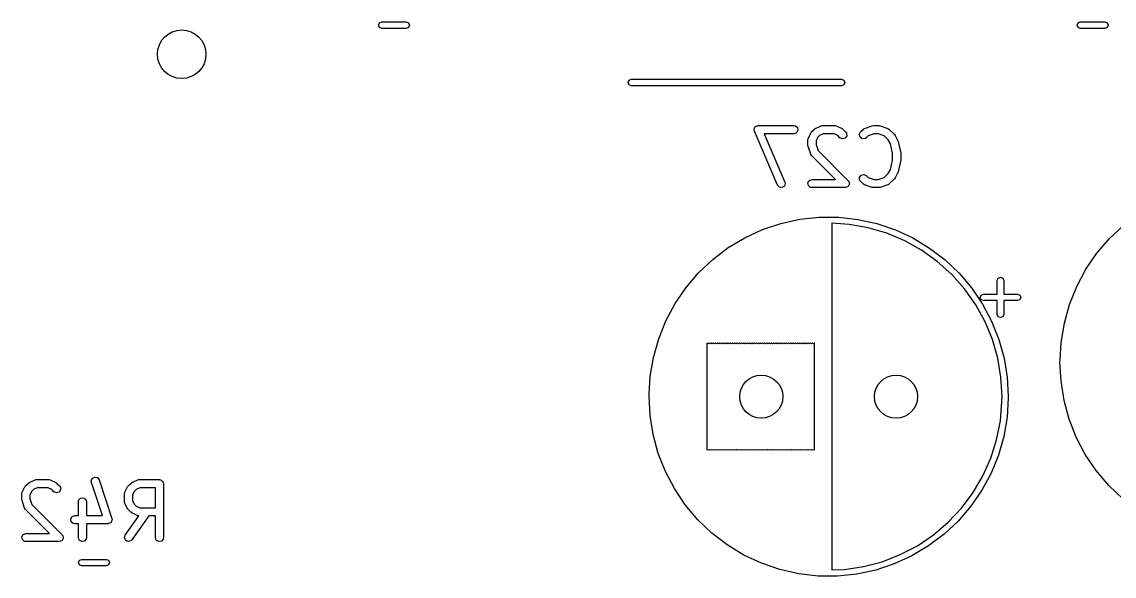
# Model space of a CAD drawing. Extents: x 83 to 134, y -229 to -46.
# Drawn here: x 90.38 to 110.64, y -214.15 to -203.88 of the extents above; entities that cross this region are included whole.
import ezdxf

# ---------------------------------------------------------------- set-up
doc = ezdxf.new("R2010")
doc.units = 0
doc.layers.add('BLACK', color=7, linetype='CONTINUOUS')

msp = doc.modelspace()

# ---------------------------------------------------------------- linework, layer by layer
at = {"layer": 'BLACK', "linetype": 'CONTINUOUS'}
for p, q in [((96.9949, -203.935), (97.0125, -203.893)), ((97.0125, -203.977), (96.9949, -203.935)), ((97.0125, -203.893), (97.0549, -203.875)), ((97.0549, -203.875), (97.5091, -203.875)), ((97.5091, -203.875), (97.5515, -203.893)), ((97.5515, -203.893), (97.5691, -203.935)), ((97.5691, -203.935), (97.5515, -203.977)), ((109.949, -203.935), (109.967, -203.893)), ((109.967, -203.977), (109.949, -203.935)), ((109.967, -203.893), (110.009, -203.875)), ((110.009, -203.875), (110.463, -203.875)), ((110.463, -203.875), (110.505, -203.893)), ((110.505, -203.893), (110.523, -203.935)), ((110.523, -203.935), (110.505, -203.977)), ((97.0549, -203.995), (97.0125, -203.977)), ((97.5091, -203.995), (97.0549, -203.995)), ((97.5515, -203.977), (97.5091, -203.995)), ((110.009, -203.995), (109.967, -203.977)), ((110.463, -203.995), (110.009, -203.995)), ((110.505, -203.977), (110.463, -203.995)), ((101.622, -204.998), (101.64, -204.956)), ((101.64, -204.956), (101.682, -204.938)), ((101.682, -204.938), (105.582, -204.938)), ((105.582, -204.938), (105.624, -204.956)), ((105.624, -204.956), (105.642, -204.998)), ((101.64, -205.04), (101.622, -204.998)), ((101.682, -205.058), (101.64, -205.04)), ((105.582, -205.058), (101.682, -205.058)), ((105.624, -205.04), (105.582, -205.058)), ((105.642, -204.998), (105.624, -205.04)), ((104.001, -205.809), (104.016, -205.799)), ((104.016, -205.799), (104.025, -205.8)), ((104.025, -205.8), (104.033, -205.797)), ((104.033, -205.797), (104.7, -205.797)), ((104.7, -205.797), (104.725, -205.802)), ((105.19, -205.805), (105.215, -205.798)), ((105.215, -205.798), (105.219, -205.799)), ((105.219, -205.799), (105.223, -205.797)), ((105.223, -205.797), (105.461, -205.797)), ((105.461, -205.797), (105.487, -205.802)), ((106.152, -205.801), (106.174, -205.798)), ((106.174, -205.798), (106.176, -205.797)), ((106.176, -205.797), (106.271, -205.797)), ((106.271, -205.797), (106.293, -205.801)), ((103.958, -205.877), (103.961, -205.868)), ((103.964, -205.902), (103.958, -205.877)), ((103.959, -205.859), (103.968, -205.844)), ((103.961, -205.868), (103.959, -205.859)), ((104.392, -206.902), (103.964, -205.902)), ((103.968, -205.844), (103.973, -205.827)), ((103.973, -205.827), (103.98, -205.823)), ((103.98, -205.823), (103.985, -205.815)), ((103.985, -205.815), (104.001, -205.809)), ((104.7, -205.947), (104.147, -205.947)), ((104.147, -205.947), (104.53, -206.843)), ((104.748, -205.93), (104.7, -205.947)), ((104.725, -205.802), (104.764, -205.835)), ((104.773, -205.885), (104.748, -205.93)), ((104.764, -205.835), (104.773, -205.885)), ((104.966, -206.029), (105.013, -205.934)), ((105.013, -205.934), (105.027, -205.916)), ((105.027, -205.915), (105.075, -205.867)), ((105.027, -205.916), (105.027, -205.915)), ((105.075, -205.867), (105.093, -205.854)), ((105.093, -205.854), (105.095, -205.853)), ((105.095, -205.853), (105.19, -205.805)), ((105.173, -205.982), (105.142, -206.012)), ((105.241, -205.947), (105.173, -205.982)), ((105.444, -205.947), (105.241, -205.947)), ((105.512, -205.982), (105.444, -205.947)), ((105.487, -205.802), (105.491, -205.805)), ((105.491, -205.805), (105.495, -205.805)), ((105.495, -205.805), (105.59, -205.853)), ((105.551, -206.021), (105.512, -205.982)), ((105.59, -205.853), (105.608, -205.866)), ((105.608, -205.866), (105.61, -205.867)), ((105.61, -205.867), (105.657, -205.915)), ((105.677, -205.987), (105.647, -206.029)), ((105.657, -205.915), (105.672, -205.936)), ((105.672, -205.936), (105.677, -205.987)), ((105.911, -205.961), (105.932, -205.915)), ((105.924, -206.011), (105.911, -205.961)), ((105.932, -205.915), (105.98, -205.867)), ((105.98, -205.867), (106.001, -205.852)), ((106.001, -205.852), (106.006, -205.852)), ((106.006, -205.852), (106.009, -205.849)), ((106.009, -205.849), (106.152, -205.801)), ((106.073, -205.986), (106.038, -206.021)), ((106.188, -205.947), (106.073, -205.986)), ((106.259, -205.947), (106.188, -205.947)), ((106.373, -205.986), (106.259, -205.947)), ((106.293, -205.801), (106.295, -205.801)), ((106.295, -205.801), (106.438, -205.849)), ((106.447, -206.06), (106.373, -205.986)), ((106.438, -205.849), (106.46, -205.861)), ((106.46, -205.861), (106.463, -205.865)), ((106.463, -205.865), (106.467, -205.867)), ((106.467, -205.867), (106.562, -205.962)), ((106.562, -205.962), (106.575, -205.981)), ((106.575, -205.981), (106.576, -205.982)), ((106.576, -205.982), (106.624, -206.077)), ((104.958, -206.063), (104.962, -206.037)), ((104.958, -206.158), (104.958, -206.063)), ((104.958, -206.16), (104.958, -206.158)), ((104.962, -206.182), (104.958, -206.16)), ((104.962, -206.037), (104.965, -206.034)), ((105.009, -206.325), (104.962, -206.182)), ((104.965, -206.034), (104.966, -206.029)), ((105.142, -206.012), (105.108, -206.081)), ((105.108, -206.081), (105.108, -206.146)), ((105.108, -206.146), (105.146, -206.26)), ((105.598, -206.042), (105.551, -206.021)), ((105.647, -206.029), (105.598, -206.042)), ((105.966, -206.04), (105.924, -206.011)), ((106.017, -206.036), (105.966, -206.04)), ((106.038, -206.021), (106.017, -206.036)), ((106.486, -206.137), (106.447, -206.06)), ((106.529, -206.31), (106.486, -206.137)), ((106.624, -206.077), (106.627, -206.089)), ((106.627, -206.089), (106.629, -206.092)), ((106.629, -206.092), (106.677, -206.283)), ((105.012, -206.328), (105.009, -206.325)), ((105.013, -206.333), (105.012, -206.328)), ((105.027, -206.354), (105.013, -206.333)), ((105.471, -206.797), (105.027, -206.354)), ((105.146, -206.26), (105.705, -206.819)), ((106.529, -206.435), (106.529, -206.31)), ((106.677, -206.283), (106.678, -206.298)), ((106.678, -206.298), (106.679, -206.301)), ((106.679, -206.301), (106.679, -206.444)), ((106.447, -206.685), (106.486, -206.608)), ((106.486, -206.608), (106.529, -206.435)), ((106.677, -206.462), (106.629, -206.652)), ((106.679, -206.444), (106.677, -206.459)), ((106.677, -206.459), (106.677, -206.462)), ((104.985, -206.815), (105.033, -206.797)), ((105.033, -206.797), (105.471, -206.797)), ((105.913, -206.758), (105.942, -206.716)), ((105.917, -206.809), (105.913, -206.758)), ((105.932, -206.83), (105.917, -206.809)), ((105.942, -206.716), (105.992, -206.702)), ((105.992, -206.702), (106.038, -206.724)), ((106.038, -206.724), (106.073, -206.759)), ((106.073, -206.759), (106.188, -206.797)), ((106.188, -206.797), (106.259, -206.797)), ((106.259, -206.797), (106.373, -206.759)), ((106.373, -206.759), (106.447, -206.685)), ((106.562, -206.783), (106.467, -206.878)), ((106.563, -206.781), (106.562, -206.783)), ((106.576, -206.763), (106.563, -206.781)), ((106.624, -206.668), (106.576, -206.763)), ((106.629, -206.652), (106.624, -206.664)), ((106.624, -206.664), (106.624, -206.668)), ((104.428, -206.939), (104.392, -206.902)), ((104.479, -206.945), (104.428, -206.939)), ((104.521, -206.917), (104.479, -206.945)), ((104.536, -206.868), (104.521, -206.917)), ((104.53, -206.843), (104.536, -206.868)), ((104.959, -206.859), (104.985, -206.815)), ((104.968, -206.91), (104.959, -206.859)), ((105.007, -206.943), (104.968, -206.91)), ((105.033, -206.947), (105.007, -206.943)), ((105.652, -206.947), (105.033, -206.947)), ((105.673, -206.94), (105.652, -206.947)), ((105.695, -206.934), (105.673, -206.94)), ((105.697, -206.931), (105.695, -206.934)), ((105.7, -206.93), (105.697, -206.931)), ((105.711, -206.91), (105.7, -206.93)), ((105.705, -206.819), (105.714, -206.833)), ((105.724, -206.892), (105.711, -206.91)), ((105.714, -206.833), (105.717, -206.835)), ((105.717, -206.835), (105.717, -206.837)), ((105.717, -206.837), (105.72, -206.841)), ((105.72, -206.841), (105.722, -206.863)), ((105.722, -206.863), (105.726, -206.885)), ((105.726, -206.885), (105.724, -206.888)), ((105.724, -206.888), (105.724, -206.892)), ((105.98, -206.878), (105.932, -206.83)), ((105.984, -206.88), (105.98, -206.878)), ((105.986, -206.884), (105.984, -206.88)), ((106.009, -206.896), (105.986, -206.884)), ((106.152, -206.944), (106.009, -206.896)), ((106.154, -206.943), (106.152, -206.944)), ((106.176, -206.947), (106.154, -206.943)), ((106.271, -206.947), (106.176, -206.947)), ((106.272, -206.947), (106.271, -206.947)), ((106.295, -206.944), (106.272, -206.947)), ((106.438, -206.896), (106.295, -206.944)), ((106.441, -206.893), (106.438, -206.896)), ((106.446, -206.893), (106.441, -206.893)), ((106.467, -206.878), (106.446, -206.893)), ((104.117, -207.724), (104.458, -207.61)), ((104.458, -207.61), (104.81, -207.533)), ((104.81, -207.533), (105.168, -207.495)), ((105.168, -207.495), (105.528, -207.495)), ((105.723, -207.628), (105.402, -207.607)), ((105.402, -207.607), (105.402, -214.03)), ((105.528, -207.495), (105.886, -207.535)), ((105.886, -207.535), (106.238, -207.613)), ((106.238, -207.613), (106.579, -207.728)), ((103.789, -207.874), (104.117, -207.724)), ((106.077, -207.69), (105.723, -207.628)), ((106.421, -207.791), (106.077, -207.69)), ((106.752, -207.93), (106.421, -207.791)), ((106.579, -207.728), (106.906, -207.88)), ((110.551, -207.889), (110.813, -207.642)), ((103.48, -208.059), (103.789, -207.874)), ((107.065, -208.105), (106.752, -207.93)), ((106.906, -207.88), (107.214, -208.066)), ((110.317, -208.162), (110.551, -207.889)), ((103.193, -208.277), (103.48, -208.059)), ((107.357, -208.314), (107.065, -208.105)), ((107.214, -208.066), (107.501, -208.284)), ((110.114, -208.46), (110.317, -208.162)), ((102.931, -208.524), (103.193, -208.277)), ((107.624, -208.555), (107.357, -208.314)), ((107.501, -208.284), (107.762, -208.532)), ((102.697, -208.797), (102.931, -208.524)), ((107.862, -208.823), (107.624, -208.555)), ((107.762, -208.532), (107.995, -208.807)), ((108.468, -208.666), (108.485, -208.624)), ((108.485, -208.624), (108.528, -208.606)), ((108.528, -208.606), (108.57, -208.624)), ((108.57, -208.624), (108.588, -208.666)), ((109.944, -208.778), (110.114, -208.46)), ((102.494, -209.095), (102.697, -208.797)), ((108.069, -209.116), (107.862, -208.823)), ((107.995, -208.807), (108.197, -209.105)), ((108.468, -208.921), (108.468, -208.666)), ((108.588, -208.666), (108.588, -208.921)), ((109.81, -209.112), (109.944, -208.778)), ((108.153, -208.981), (108.17, -208.939)), ((108.17, -209.023), (108.153, -208.981)), ((108.17, -208.939), (108.213, -208.921)), ((108.213, -209.041), (108.17, -209.023)), ((108.213, -208.921), (108.468, -208.921)), ((108.588, -208.921), (108.843, -208.921)), ((108.843, -208.921), (108.885, -208.939)), ((108.885, -209.023), (108.843, -209.041)), ((108.885, -208.939), (108.903, -208.981)), ((108.903, -208.981), (108.885, -209.023)), ((102.324, -209.413), (102.494, -209.095)), ((108.242, -209.431), (108.069, -209.116)), ((108.197, -209.105), (108.365, -209.423)), ((108.468, -209.041), (108.213, -209.041)), ((108.468, -209.296), (108.468, -209.041)), ((108.843, -209.041), (108.588, -209.041)), ((108.588, -209.041), (108.588, -209.296)), ((109.713, -209.459), (109.81, -209.112)), ((102.19, -209.747), (102.324, -209.413)), ((108.379, -209.763), (108.242, -209.431)), ((108.365, -209.423), (108.498, -209.758)), ((108.485, -209.338), (108.468, -209.296)), ((108.528, -209.356), (108.485, -209.338)), ((108.57, -209.338), (108.528, -209.356)), ((108.588, -209.296), (108.57, -209.338)), ((109.653, -209.814), (109.713, -209.459)), ((102.093, -210.094), (102.19, -209.747)), ((103.101, -209.84), (103.081, -209.832)), ((103.081, -209.832), (103.081, -211.808)), ((103.121, -209.832), (103.101, -209.84)), ((103.141, -209.84), (103.121, -209.832)), ((103.161, -209.832), (103.141, -209.84)), ((103.181, -209.84), (103.161, -209.832)), ((103.201, -209.832), (103.181, -209.84)), ((103.221, -209.84), (103.201, -209.832)), ((103.241, -209.832), (103.221, -209.84)), ((103.261, -209.84), (103.241, -209.832)), ((103.281, -209.832), (103.261, -209.84)), ((103.301, -209.84), (103.281, -209.832)), ((103.321, -209.832), (103.301, -209.84)), ((103.341, -209.84), (103.321, -209.832)), ((103.361, -209.832), (103.341, -209.84)), ((103.381, -209.84), (103.361, -209.832)), ((103.401, -209.832), (103.381, -209.84)), ((103.421, -209.84), (103.401, -209.832)), ((103.441, -209.832), (103.421, -209.84)), ((103.461, -209.84), (103.441, -209.832)), ((103.481, -209.832), (103.461, -209.84)), ((103.501, -209.84), (103.481, -209.832)), ((103.521, -209.832), (103.501, -209.84)), ((103.541, -209.84), (103.521, -209.832)), ((103.561, -209.832), (103.541, -209.84)), ((103.581, -209.84), (103.561, -209.832)), ((103.601, -209.832), (103.581, -209.84)), ((103.621, -209.84), (103.601, -209.832)), ((103.641, -209.832), (103.621, -209.84)), ((103.661, -209.84), (103.641, -209.832)), ((103.681, -209.832), (103.661, -209.84)), ((103.701, -209.84), (103.681, -209.832)), ((103.721, -209.832), (103.701, -209.84)), ((103.741, -209.84), (103.721, -209.832)), ((103.761, -209.832), (103.741, -209.84)), ((103.781, -209.84), (103.761, -209.832)), ((103.801, -209.832), (103.781, -209.84)), ((103.821, -209.84), (103.801, -209.832)), ((103.841, -209.832), (103.821, -209.84)), ((103.861, -209.84), (103.841, -209.832)), ((103.881, -209.832), (103.861, -209.84)), ((103.901, -209.84), (103.881, -209.832)), ((103.921, -209.832), (103.901, -209.84)), ((103.941, -209.84), (103.921, -209.832)), ((103.961, -209.832), (103.941, -209.84)), ((103.981, -209.84), (103.961, -209.832)), ((104.001, -209.832), (103.981, -209.84)), ((104.021, -209.84), (104.001, -209.832)), ((104.041, -209.832), (104.021, -209.84)), ((104.061, -209.84), (104.041, -209.832)), ((104.081, -209.832), (104.061, -209.84)), ((104.101, -209.84), (104.081, -209.832)), ((104.121, -209.832), (104.101, -209.84)), ((104.141, -209.84), (104.121, -209.832)), ((104.161, -209.832), (104.141, -209.84)), ((104.181, -209.84), (104.161, -209.832)), ((104.201, -209.832), (104.181, -209.84)), ((104.221, -209.84), (104.201, -209.832)), ((104.241, -209.832), (104.221, -209.84)), ((104.261, -209.84), (104.241, -209.832)), ((104.281, -209.832), (104.261, -209.84)), ((104.301, -209.84), (104.281, -209.832)), ((104.321, -209.832), (104.301, -209.84)), ((104.341, -209.84), (104.321, -209.832)), ((104.361, -209.832), (104.341, -209.84)), ((104.381, -209.84), (104.361, -209.832)), ((104.401, -209.832), (104.381, -209.84)), ((104.421, -209.84), (104.401, -209.832)), ((104.441, -209.832), (104.421, -209.84)), ((104.461, -209.84), (104.441, -209.832)), ((104.481, -209.832), (104.461, -209.84)), ((104.501, -209.84), (104.481, -209.832)), ((104.521, -209.832), (104.501, -209.84)), ((104.541, -209.84), (104.521, -209.832)), ((104.561, -209.832), (104.541, -209.84)), ((104.581, -209.84), (104.561, -209.832)), ((104.601, -209.832), (104.581, -209.84)), ((104.621, -209.84), (104.601, -209.832)), ((104.642, -209.832), (104.621, -209.84)), ((104.662, -209.84), (104.642, -209.832)), ((104.682, -209.832), (104.662, -209.84)), ((104.702, -209.84), (104.682, -209.832)), ((104.722, -209.832), (104.702, -209.84)), ((104.742, -209.84), (104.722, -209.832)), ((104.762, -209.832), (104.742, -209.84)), ((104.782, -209.84), (104.762, -209.832)), ((104.802, -209.832), (104.782, -209.84)), ((104.822, -209.84), (104.802, -209.832)), ((104.842, -209.832), (104.822, -209.84)), ((104.862, -209.84), (104.842, -209.832)), ((104.882, -209.832), (104.862, -209.84)), ((104.902, -209.84), (104.882, -209.832)), ((104.922, -209.832), (104.902, -209.84)), ((104.942, -209.84), (104.922, -209.832)), ((104.962, -209.832), (104.942, -209.84)), ((104.982, -209.84), (104.962, -209.832)), ((105.002, -209.832), (104.982, -209.84)), ((105.022, -209.84), (105.002, -209.832)), ((105.042, -209.832), (105.022, -209.84)), ((105.062, -209.84), (105.042, -209.832)), ((105.082, -209.832), (105.062, -209.84)), ((105.082, -211.808), (105.082, -209.832)), ((108.478, -210.108), (108.379, -209.763)), ((108.498, -209.758), (108.595, -210.105)), ((109.634, -210.14), (109.653, -209.814)), ((102.033, -210.449), (102.093, -210.094)), ((108.537, -210.462), (108.478, -210.108)), ((108.595, -210.105), (108.653, -210.46)), ((109.632, -210.173), (109.634, -210.14)), ((109.651, -210.533), (109.632, -210.173)), ((102.014, -210.775), (102.033, -210.449)), ((108.557, -210.82), (108.537, -210.462)), ((108.653, -210.46), (108.672, -210.82)), ((109.708, -210.889), (109.651, -210.533)), ((102.012, -210.808), (102.014, -210.775)), ((102.031, -211.168), (102.012, -210.808)), ((108.556, -210.91), (108.557, -210.82)), ((108.672, -210.843), (108.65, -211.203)), ((108.672, -210.82), (108.672, -210.843)), ((108.526, -211.267), (108.556, -210.91)), ((109.803, -211.236), (109.708, -210.889)), ((102.088, -211.524), (102.031, -211.168)), ((108.456, -211.62), (108.526, -211.267)), ((108.65, -211.203), (108.59, -211.558)), ((109.935, -211.571), (109.803, -211.236)), ((102.183, -211.871), (102.088, -211.524)), ((108.348, -211.962), (108.456, -211.62)), ((108.59, -211.558), (108.491, -211.904)), ((110.102, -211.89), (109.935, -211.571)), ((102.315, -212.206), (102.183, -211.871)), ((103.081, -211.808), (103.101, -211.8)), ((103.101, -211.8), (103.121, -211.808)), ((103.121, -211.808), (103.141, -211.8)), ((103.141, -211.8), (103.161, -211.808)), ((103.161, -211.808), (103.181, -211.8)), ((103.181, -211.8), (103.201, -211.808)), ((103.201, -211.808), (103.221, -211.8)), ((103.221, -211.8), (103.241, -211.808)), ((103.241, -211.808), (103.261, -211.8)), ((103.261, -211.8), (103.281, -211.808)), ((103.281, -211.808), (103.301, -211.8)), ((103.301, -211.8), (103.321, -211.808)), ((103.321, -211.808), (103.341, -211.8)), ((103.341, -211.8), (103.361, -211.808)), ((103.361, -211.808), (103.381, -211.8)), ((103.381, -211.8), (103.401, -211.808)), ((103.401, -211.808), (103.421, -211.8)), ((103.421, -211.8), (103.441, -211.808)), ((103.441, -211.808), (103.461, -211.8)), ((103.461, -211.8), (103.481, -211.808)), ((103.481, -211.808), (103.501, -211.8)), ((103.501, -211.8), (103.521, -211.808)), ((103.521, -211.808), (103.541, -211.8)), ((103.541, -211.8), (103.561, -211.808)), ((103.561, -211.808), (103.581, -211.8)), ((103.581, -211.8), (103.601, -211.808)), ((103.601, -211.808), (103.621, -211.8)), ((103.621, -211.8), (103.641, -211.808)), ((103.641, -211.808), (103.661, -211.8)), ((103.661, -211.8), (103.681, -211.808)), ((103.681, -211.808), (103.701, -211.8)), ((103.701, -211.8), (103.721, -211.808)), ((103.721, -211.808), (103.741, -211.8)), ((103.741, -211.8), (103.761, -211.808)), ((103.761, -211.808), (103.781, -211.8)), ((103.781, -211.8), (103.801, -211.808)), ((103.801, -211.808), (103.821, -211.8)), ((103.821, -211.8), (103.841, -211.808)), ((103.841, -211.808), (103.861, -211.8)), ((103.861, -211.8), (103.881, -211.808)), ((103.881, -211.808), (103.901, -211.8)), ((103.901, -211.8), (103.921, -211.808)), ((103.921, -211.808), (103.941, -211.8)), ((103.941, -211.8), (103.961, -211.808)), ((103.961, -211.808), (103.981, -211.8)), ((103.981, -211.8), (104.001, -211.808)), ((104.001, -211.808), (104.021, -211.8)), ((104.021, -211.8), (104.041, -211.808)), ((104.041, -211.808), (104.061, -211.8)), ((104.061, -211.8), (104.081, -211.808)), ((104.081, -211.808), (104.101, -211.8)), ((104.101, -211.8), (104.121, -211.808)), ((104.121, -211.808), (104.141, -211.8)), ((104.141, -211.8), (104.161, -211.808)), ((104.161, -211.808), (104.181, -211.8)), ((104.181, -211.8), (104.201, -211.808)), ((104.201, -211.808), (104.221, -211.8)), ((104.221, -211.8), (104.241, -211.808)), ((104.241, -211.808), (104.261, -211.8)), ((104.261, -211.8), (104.281, -211.808)), ((104.281, -211.808), (104.301, -211.8)), ((104.301, -211.8), (104.321, -211.808)), ((104.321, -211.808), (104.341, -211.8)), ((104.341, -211.8), (104.361, -211.808)), ((104.361, -211.808), (104.381, -211.8)), ((104.381, -211.8), (104.401, -211.808)), ((104.401, -211.808), (104.421, -211.8)), ((104.421, -211.8), (104.441, -211.808)), ((104.441, -211.808), (104.461, -211.8)), ((104.461, -211.8), (104.481, -211.808)), ((104.481, -211.808), (104.501, -211.8)), ((104.501, -211.8), (104.521, -211.808)), ((104.521, -211.808), (104.541, -211.8)), ((104.541, -211.8), (104.561, -211.808)), ((104.561, -211.808), (104.581, -211.8)), ((104.581, -211.8), (104.601, -211.808)), ((104.601, -211.808), (104.621, -211.8)), ((104.621, -211.8), (104.642, -211.808)), ((104.642, -211.808), (104.662, -211.8)), ((104.662, -211.8), (104.682, -211.808)), ((104.682, -211.808), (104.702, -211.8)), ((104.702, -211.8), (104.722, -211.808)), ((104.722, -211.808), (104.742, -211.8)), ((104.742, -211.8), (104.762, -211.808)), ((104.762, -211.808), (104.782, -211.8)), ((104.782, -211.8), (104.802, -211.808)), ((104.802, -211.808), (104.822, -211.8)), ((104.822, -211.8), (104.842, -211.808)), ((104.842, -211.808), (104.862, -211.8)), ((104.862, -211.8), (104.882, -211.808)), ((104.882, -211.808), (104.902, -211.8)), ((104.902, -211.8), (104.922, -211.808)), ((104.922, -211.808), (104.942, -211.8)), ((104.942, -211.8), (104.962, -211.808)), ((104.962, -211.808), (104.982, -211.8)), ((104.982, -211.8), (105.002, -211.808)), ((105.002, -211.808), (105.022, -211.8)), ((105.022, -211.8), (105.042, -211.808)), ((105.042, -211.808), (105.062, -211.8)), ((105.062, -211.8), (105.082, -211.808)), ((108.202, -212.29), (108.348, -211.962)), ((108.491, -211.904), (108.355, -212.238)), ((110.303, -212.189), (110.102, -211.89)), ((102.482, -212.525), (102.315, -212.206)), ((108.355, -212.238), (108.185, -212.555)), ((110.535, -212.465), (110.303, -212.189)), ((90.4361, -212.494), (90.4495, -212.476)), ((90.4495, -212.476), (90.4502, -212.475)), ((90.4502, -212.475), (90.4978, -212.427)), ((90.4978, -212.427), (90.5162, -212.414)), ((90.5162, -212.414), (90.5173, -212.413)), ((90.5173, -212.413), (90.6125, -212.365)), ((90.6125, -212.365), (90.6375, -212.358)), ((90.6375, -212.358), (90.6419, -212.359)), ((90.6419, -212.359), (90.6461, -212.357)), ((90.6461, -212.357), (90.8842, -212.357)), ((90.8842, -212.357), (90.9098, -212.362)), ((90.9098, -212.362), (90.9133, -212.365)), ((90.9133, -212.365), (90.9177, -212.365)), ((90.9177, -212.365), (91.0129, -212.413)), ((91.0129, -212.413), (91.031, -212.426)), ((91.031, -212.426), (91.0324, -212.427)), ((91.0324, -212.427), (91.0801, -212.475)), ((91.0801, -212.475), (91.095, -212.496)), ((91.6663, -212.383), (91.6852, -212.335)), ((91.6702, -212.408), (91.6663, -212.383)), ((91.8753, -213.024), (91.6702, -212.408)), ((91.6852, -212.335), (91.7303, -212.311)), ((91.7303, -212.311), (91.7806, -212.321)), ((91.7806, -212.321), (91.8125, -212.361)), ((91.8125, -212.361), (92.0506, -213.075)), ((92.3409, -212.494), (92.3543, -212.476)), ((92.3543, -212.476), (92.3549, -212.475)), ((92.3549, -212.475), (92.4026, -212.427)), ((92.4026, -212.427), (92.4209, -212.414)), ((92.4209, -212.414), (92.4221, -212.413)), ((92.4221, -212.413), (92.5173, -212.365)), ((92.5173, -212.365), (92.5423, -212.358)), ((92.5423, -212.358), (92.5466, -212.359)), ((92.5466, -212.359), (92.5508, -212.357)), ((92.5508, -212.357), (92.9318, -212.357)), ((92.9318, -212.357), (92.9415, -212.359)), ((92.9415, -212.359), (92.9448, -212.359)), ((92.9448, -212.359), (92.9477, -212.36)), ((92.9477, -212.36), (92.9574, -212.362)), ((92.9574, -212.362), (92.9724, -212.374)), ((92.9724, -212.374), (92.9892, -212.384)), ((92.9892, -212.384), (92.9916, -212.391)), ((92.9916, -212.391), (92.9967, -212.395)), ((92.9967, -212.395), (93.0001, -212.414)), ((93.0001, -212.414), (93.0068, -212.432)), ((93.0068, -212.432), (93.0068, -213.432)), ((108.02, -212.599), (108.202, -212.29)), ((110.795, -212.713), (110.535, -212.465)), ((90.3806, -212.623), (90.3851, -212.597)), ((90.3806, -212.718), (90.3806, -212.623)), ((90.3851, -212.597), (90.388, -212.594)), ((90.388, -212.594), (90.3885, -212.589)), ((90.3885, -212.589), (90.4361, -212.494)), ((90.5649, -212.572), (90.5306, -212.641)), ((90.5306, -212.641), (90.5306, -212.706)), ((90.5953, -212.542), (90.5649, -212.572)), ((90.6638, -212.507), (90.5953, -212.542)), ((90.8665, -212.507), (90.6638, -212.507)), ((90.935, -212.542), (90.8665, -212.507)), ((90.974, -212.581), (90.935, -212.542)), ((91.0205, -212.602), (90.974, -212.581)), ((91.07, -212.589), (91.0205, -212.602)), ((91.0995, -212.547), (91.07, -212.589)), ((91.095, -212.496), (91.0995, -212.547)), ((92.2854, -212.623), (92.2899, -212.597)), ((92.2854, -212.766), (92.2854, -212.623)), ((92.2899, -212.597), (92.2928, -212.594)), ((92.2928, -212.594), (92.2933, -212.589)), ((92.2933, -212.589), (92.3409, -212.494)), ((92.4696, -212.572), (92.4354, -212.641)), ((92.4354, -212.641), (92.4354, -212.748)), ((92.5, -212.542), (92.4696, -212.572)), ((92.5685, -212.507), (92.5, -212.542)), ((92.8568, -212.507), (92.5685, -212.507)), ((92.8568, -212.881), (92.8568, -212.507)), ((102.683, -212.824), (102.482, -212.525)), ((107.805, -212.887), (108.02, -212.599)), ((108.185, -212.555), (107.981, -212.852)), ((90.3812, -212.72), (90.3806, -212.718)), ((90.3844, -212.742), (90.3812, -212.72)), ((90.4321, -212.885), (90.3844, -212.742)), ((90.4348, -212.888), (90.4321, -212.885)), ((90.4352, -212.893), (90.4348, -212.888)), ((90.5306, -212.706), (90.5688, -212.82)), ((90.5688, -212.82), (91.1277, -213.379)), ((91.4282, -212.766), (91.4327, -212.74)), ((91.4282, -213.024), (91.4282, -212.766)), ((91.4327, -212.74), (91.4657, -212.701)), ((91.4657, -212.701), (91.5162, -212.692)), ((91.5162, -212.692), (91.5607, -212.718)), ((91.5607, -212.718), (91.5782, -212.766)), ((91.5782, -212.766), (91.5782, -213.024)), ((92.2869, -212.77), (92.2854, -212.766)), ((92.2858, -212.774), (92.2869, -212.77)), ((92.2933, -212.799), (92.2858, -212.774)), ((92.3409, -212.894), (92.2933, -212.799)), ((92.4354, -212.748), (92.4696, -212.817)), ((92.4696, -212.817), (92.5, -212.847)), ((92.5, -212.847), (92.5685, -212.881)), ((92.5685, -212.881), (92.8568, -212.881)), ((102.915, -213.1), (102.683, -212.824)), ((107.56, -213.148), (107.805, -212.887)), ((107.981, -212.852), (107.746, -213.125)), ((90.4502, -212.914), (90.4352, -212.893)), ((90.8936, -213.357), (90.4502, -212.914)), ((91.2865, -213.086), (91.3121, -213.042)), ((91.2954, -213.137), (91.2865, -213.086)), ((91.3121, -213.042), (91.3604, -213.024)), ((91.3604, -213.024), (91.4282, -213.024)), ((91.5782, -213.024), (91.8753, -213.024)), ((92.0506, -213.075), (92.0544, -213.101)), ((92.2989, -213.389), (92.5498, -213.031)), ((92.3421, -212.896), (92.3409, -212.894)), ((92.3549, -212.914), (92.3421, -212.896)), ((92.4026, -212.962), (92.3549, -212.914)), ((92.404, -212.962), (92.4026, -212.962)), ((92.4221, -212.976), (92.404, -212.962)), ((92.7327, -213.031), (92.4218, -213.475)), ((92.5173, -213.023), (92.4221, -212.976)), ((92.5217, -213.024), (92.5173, -213.023)), ((92.5252, -213.027), (92.5217, -213.024)), ((92.5498, -213.031), (92.5252, -213.027)), ((92.8568, -213.031), (92.7327, -213.031)), ((92.8568, -213.432), (92.8568, -213.031)), ((91.3347, -213.17), (91.2954, -213.137)), ((91.3604, -213.174), (91.3347, -213.17)), ((91.4282, -213.174), (91.3604, -213.174)), ((91.4282, -213.432), (91.4282, -213.174)), ((91.9794, -213.174), (91.5782, -213.174)), ((91.5782, -213.174), (91.5782, -213.432)), ((91.9848, -213.172), (91.9794, -213.174)), ((91.9904, -213.173), (91.9848, -213.172)), ((92.0084, -213.163), (91.9904, -213.173)), ((92.0276, -213.156), (92.0084, -213.163)), ((92.0305, -213.152), (92.0276, -213.156)), ((92.0355, -213.149), (92.0305, -213.152)), ((92.043, -213.13), (92.0355, -213.149)), ((92.0533, -213.112), (92.043, -213.13)), ((92.0544, -213.101), (92.0523, -213.106)), ((92.0523, -213.106), (92.0533, -213.112)), ((103.175, -213.348), (102.915, -213.1)), ((107.286, -213.381), (107.56, -213.148)), ((107.746, -213.125), (107.483, -213.371)), ((90.3817, -213.419), (90.4074, -213.375)), ((90.3906, -213.47), (90.3817, -213.419)), ((90.4299, -213.503), (90.3906, -213.47)), ((90.4074, -213.375), (90.4556, -213.357)), ((90.4556, -213.357), (90.8936, -213.357)), ((91.1177, -213.494), (91.0959, -213.5)), ((91.1196, -213.491), (91.1177, -213.494)), ((91.1229, -213.49), (91.1196, -213.491)), ((91.1341, -213.47), (91.1229, -213.49)), ((91.1277, -213.379), (91.1371, -213.393)), ((91.1471, -213.452), (91.1341, -213.47)), ((91.1371, -213.393), (91.1396, -213.395)), ((91.1396, -213.395), (91.1399, -213.397)), ((91.1399, -213.397), (91.1426, -213.401)), ((91.1426, -213.401), (91.1446, -213.423)), ((91.1446, -213.423), (91.1485, -213.445)), ((91.1485, -213.445), (91.1468, -213.448)), ((91.1468, -213.448), (91.1471, -213.452)), ((91.4458, -213.481), (91.4282, -213.432)), ((91.4902, -213.506), (91.4458, -213.481)), ((91.5407, -213.497), (91.4902, -213.506)), ((91.5737, -213.458), (91.5407, -213.497)), ((91.5782, -213.432), (91.5737, -213.458)), ((92.2856, -213.439), (92.2989, -213.389)), ((92.3073, -213.485), (92.2856, -213.439)), ((92.3538, -213.507), (92.3073, -213.485)), ((92.4034, -213.494), (92.3538, -213.507)), ((92.4218, -213.475), (92.4034, -213.494)), ((92.8743, -213.481), (92.8568, -213.432)), ((92.9188, -213.506), (92.8743, -213.481)), ((92.9693, -213.497), (92.9188, -213.506)), ((93.0023, -213.458), (92.9693, -213.497)), ((93.0068, -213.432), (93.0023, -213.458)), ((103.461, -213.568), (103.175, -213.348)), ((106.989, -213.582), (107.286, -213.381)), ((107.483, -213.371), (107.195, -213.587)), ((90.4556, -213.507), (90.4299, -213.503)), ((91.0746, -213.507), (90.4556, -213.507)), ((91.0959, -213.5), (91.0746, -213.507)), ((103.769, -213.755), (103.461, -213.568)), ((106.671, -213.748), (106.989, -213.582)), ((107.195, -213.587), (106.885, -213.771)), ((91.4304, -213.895), (91.448, -213.853)), ((91.448, -213.937), (91.4304, -213.895)), ((91.448, -213.853), (91.4904, -213.835)), ((91.4904, -213.835), (91.9446, -213.835)), ((91.9446, -213.835), (91.987, -213.853)), ((91.987, -213.853), (92.0046, -213.895)), ((92.0046, -213.895), (91.987, -213.937)), ((104.095, -213.908), (103.769, -213.755)), ((105.989, -213.969), (106.336, -213.878)), ((106.336, -213.878), (106.671, -213.748)), ((106.885, -213.771), (106.557, -213.92)), ((91.4904, -213.955), (91.448, -213.937)), ((91.9446, -213.955), (91.4904, -213.955)), ((91.987, -213.937), (91.9446, -213.955)), ((104.436, -214.024), (104.095, -213.908)), ((104.787, -214.103), (104.436, -214.024)), ((105.145, -214.144), (104.787, -214.103)), ((105.402, -214.03), (105.634, -214.022)), ((105.634, -214.022), (105.989, -213.969)), ((106.215, -214.034), (105.863, -214.109)), ((106.557, -213.92), (106.215, -214.034)), ((105.505, -214.146), (105.145, -214.144)), ((105.863, -214.109), (105.505, -214.146))]:
    msp.add_line(p, q, dxfattribs=at)
at = {"layer": 'BLACK'}
for centre, radius in [((93.345, -204.475), 0.45), ((104.092, -210.82), 0.4), ((106.592, -210.82), 0.4)]:
    msp.add_circle(centre, radius, dxfattribs=at)

doc.saveas('drawing.dxf')
